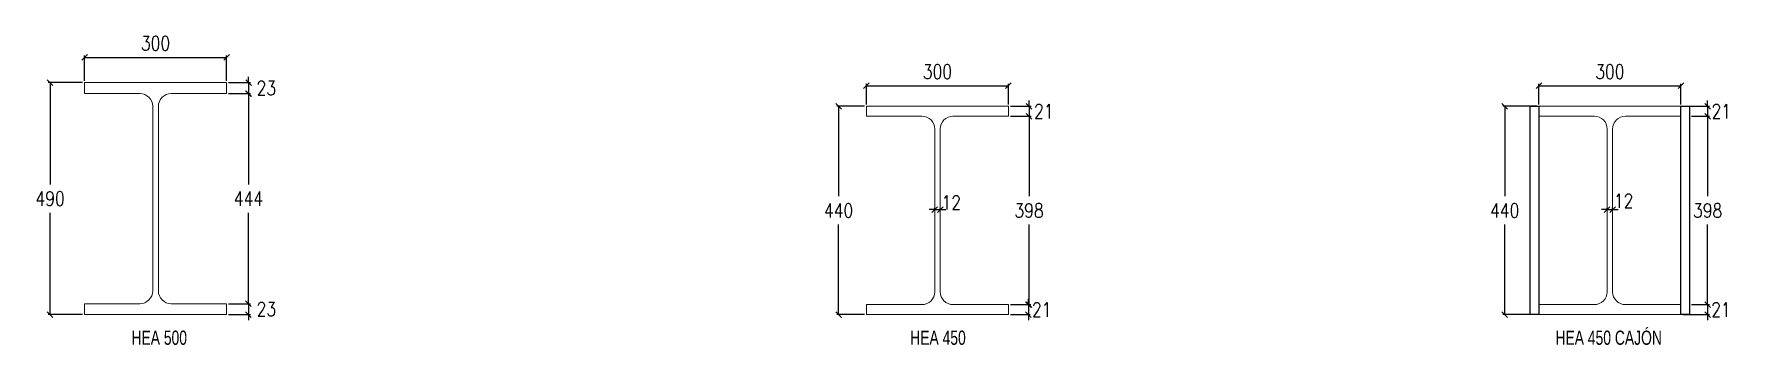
# Model space of a CAD drawing. Header units: millimetres. Extents: x -1715 to 93033, y -21962 to 25119.
# Drawn here: x 16183 to 19770, y -21962 to -21305 of the extents above; entities that cross this region are included whole.
import ezdxf
from ezdxf.enums import TextEntityAlignment as Align

# ---------------------------------------------------------------- set-up
doc = ezdxf.new("R2010")
doc.units = ezdxf.units.MM
doc.header["$LTSCALE"] = 0.4
doc.layers.add('COTAS', color=8, linetype='Continuous')
doc.layers.add('STL-OBJT', color=7, linetype='Continuous')
doc.styles.add('CNI_COTAS', font='romans.shx', dxfattribs={"width": 0.8})
doc.styles.add('VERDANA', font='arial.ttf')
doc.dimstyles.new('1.4', dxfattribs={"dimscale": 0, "dimtxt": 30, "dimasz": 12, "dimexe": 4, "dimexo": 4, "dimgap": 15, "dimtad": 1, "dimdec": 0, "dimzin": 4, "dimdsep": 46, "dimtxsty": 'CNI_COTAS', "dimblk": 'OBLIQUE', "dimcen": -0.09, "dimclrd": 256, "dimclrt": 3, "dimadec": 0, "dimazin": 0, "dimtfac": 1, "dimtdec": 0, "dimtmove": 2, "dimatfit": 0, "dimldrblk": 'DOT', "dimfxl": 0.05, "dimtolj": 1, "dimtzin": 0, "dimarcsym": 0})

# ---------------------------------------------------------------- blocks, each defined once
blk = doc.blocks.new('_Oblique')
at = {"color": 0, "linetype": 'ByBlock', "lineweight": -2}
blk.add_line((-0.5, -0.5), (0.5, 0.5), dxfattribs=at)
blk = doc.blocks.new('*D89')
at = {"layer": 'COTAS', "color": 0, "lineweight": -2, "transparency": 16777216}
for p, q in [((17937.3, -21457.5), (17878.4, -21457.5)), ((17937.3, -21897.5), (17878.4, -21897.5))]:
    blk.add_line(p, q, dxfattribs=at)
at = {"layer": 'COTAS', "lineweight": -2, "transparency": 16777216}
for p, q in [((17882.4, -21457.5), (17882.4, -21647.5)), ((17882.4, -21897.5), (17882.4, -21707.5))]:
    blk.add_line(p, q, dxfattribs=at)
at = {"layer": 'Defpoints', "color": 0, "transparency": 16777216}
for p in [(17882.4, -21457.5), (17941.3, -21457.5), (17941.3, -21897.5)]:
    blk.add_point(p, dxfattribs=at)
at = {"layer": 'COTAS', "lineweight": -2, "transparency": 16777216, "xscale": 12, "yscale": 12, "zscale": 12}
for p, rotation in [((17882.4, -21457.5), 90), ((17882.4, -21897.5), 270)]:
    blk.add_blockref('_Oblique', p, dxfattribs=dict(at, rotation=rotation))
at = {"layer": 'COTAS', "color": 3, "transparency": 16777216, "insert": (17882.4, -21677.5), "char_height": 30, "attachment_point": 5, "rotation": 0.01, "style": 'CNI_COTAS'}
blk.add_mtext('\\A1;440', dxfattribs=at)
blk = doc.blocks.new('_Dot')
at = {"color": 0, "linetype": 'ByBlock', "lineweight": -2}
blk.add_line((-0.5, 0), (-1, 0), dxfattribs=at)
at = {"color": 0, "linetype": 'ByBlock', "const_width": 0.5}
blk.add_lwpolyline([(-0.25, 0, 1), (0.25, 0, 1)], format="xyb", close=True, dxfattribs=at)
blk = doc.blocks.new('*D90')
at = {"layer": 'COTAS', "color": 0, "lineweight": -2, "transparency": 16777216}
for p, q in [((17941.3, -21453.5), (17941.3, -21410.2)), ((18241.3, -21453.5), (18241.3, -21410.2))]:
    blk.add_line(p, q, dxfattribs=at)
at = {"layer": 'COTAS', "lineweight": -2, "transparency": 16777216}
blk.add_line((17941.3, -21414.2), (18241.3, -21414.2), dxfattribs=at)
at = {"layer": 'Defpoints', "color": 0, "transparency": 16777216}
for p in [(18241.3, -21414.2), (17941.3, -21457.5), (18241.3, -21457.5)]:
    blk.add_point(p, dxfattribs=at)
at = {"layer": 'COTAS', "lineweight": -2, "transparency": 16777216, "xscale": 12, "yscale": 12, "zscale": 12, "rotation": 180}
blk.add_blockref('_Oblique', (17941.3, -21414.2), dxfattribs=at)
at = {"layer": 'COTAS', "lineweight": -2, "transparency": 16777216, "xscale": 12, "yscale": 12, "zscale": 12}
blk.add_blockref('_Oblique', (18241.3, -21414.2), dxfattribs=at)
at = {"layer": 'COTAS', "color": 3, "transparency": 16777216, "insert": (18091.3, -21384.2), "char_height": 30, "attachment_point": 5, "style": 'CNI_COTAS'}
blk.add_mtext('\\A1;300', dxfattribs=at)
blk = doc.blocks.new('*D91')
at = {"layer": 'COTAS', "lineweight": -2, "transparency": 16777216}
for p, q in [((18285, -21457.5), (18285, -21445.5)), ((18285, -21457.5), (18285, -21478.5)), ((18285, -21478.5), (18285, -21490.5))]:
    blk.add_line(p, q, dxfattribs=at)
at = {"layer": 'COTAS', "color": 0, "lineweight": -2, "transparency": 16777216}
for p, q in [((18245.3, -21478.5), (18289, -21478.5)), ((18245.6, -21457.5), (18289, -21457.5))]:
    blk.add_line(p, q, dxfattribs=at)
at = {"layer": 'Defpoints', "color": 0, "transparency": 16777216}
for p in [(18241.3, -21478.5), (18241.6, -21457.5), (18285, -21478.5)]:
    blk.add_point(p, dxfattribs=at)
at = {"layer": 'COTAS', "lineweight": -2, "transparency": 16777216, "xscale": 12, "yscale": 12, "zscale": 12}
for p, rotation in [((18285, -21457.5), 270), ((18285, -21478.5), 90)]:
    blk.add_blockref('_Oblique', p, dxfattribs=dict(at, rotation=rotation))
at = {"layer": 'COTAS', "color": 3, "transparency": 16777216, "insert": (18315.9, -21468), "char_height": 30, "attachment_point": 5, "rotation": 0.01, "style": 'CNI_COTAS'}
blk.add_mtext('\\A1;21', dxfattribs=at)
blk = doc.blocks.new('*D92')
at = {"layer": 'COTAS', "color": 0, "lineweight": -2, "transparency": 16777216}
for p, q in [((18245.3, -21478.5), (18288.7, -21478.5)), ((18245.3, -21876.5), (18288.7, -21876.5))]:
    blk.add_line(p, q, dxfattribs=at)
at = {"layer": 'COTAS', "lineweight": -2, "transparency": 16777216}
for p, q in [((18284.7, -21478.5), (18284.7, -21647.5)), ((18284.7, -21876.5), (18284.7, -21707.5))]:
    blk.add_line(p, q, dxfattribs=at)
at = {"layer": 'Defpoints', "color": 0, "transparency": 16777216}
for p in [(18241.3, -21478.5), (18241.3, -21876.5), (18284.7, -21876.5)]:
    blk.add_point(p, dxfattribs=at)
at = {"layer": 'COTAS', "lineweight": -2, "transparency": 16777216, "xscale": 12, "yscale": 12, "zscale": 12}
for p, rotation in [((18284.7, -21478.5), 90), ((18284.7, -21876.5), 270)]:
    blk.add_blockref('_Oblique', p, dxfattribs=dict(at, rotation=rotation))
at = {"layer": 'COTAS', "color": 3, "transparency": 16777216, "insert": (18284.7, -21677.5), "char_height": 30, "attachment_point": 5, "rotation": 0.01, "style": 'CNI_COTAS'}
blk.add_mtext('\\A1;398', dxfattribs=at)
blk = doc.blocks.new('*D93')
at = {"layer": 'COTAS', "color": 0, "lineweight": -2, "transparency": 16777216}
for p, q in [((18245.3, -21876.5), (18287.4, -21876.5)), ((18245.3, -21897.5), (18287.4, -21897.5))]:
    blk.add_line(p, q, dxfattribs=at)
at = {"layer": 'COTAS', "lineweight": -2, "transparency": 16777216}
for p, q in [((18283.4, -21876.5), (18283.4, -21864.5)), ((18283.4, -21876.5), (18283.4, -21897.5)), ((18283.4, -21897.5), (18283.4, -21909.5))]:
    blk.add_line(p, q, dxfattribs=at)
at = {"layer": 'Defpoints', "color": 0, "transparency": 16777216}
for p in [(18241.3, -21876.5), (18241.3, -21897.5), (18283.4, -21897.5)]:
    blk.add_point(p, dxfattribs=at)
at = {"layer": 'COTAS', "lineweight": -2, "transparency": 16777216, "xscale": 12, "yscale": 12, "zscale": 12}
for p, rotation in [((18283.4, -21876.5), 270), ((18283.4, -21897.5), 90)]:
    blk.add_blockref('_Oblique', p, dxfattribs=dict(at, rotation=rotation))
at = {"layer": 'COTAS', "color": 3, "transparency": 16777216, "insert": (18311.5, -21887), "char_height": 30, "attachment_point": 5, "rotation": 0.01, "style": 'CNI_COTAS'}
blk.add_mtext('\\A1;21', dxfattribs=at)
blk = doc.blocks.new('*D104')
at = {"layer": 'COTAS', "lineweight": -2, "transparency": 16777216}
for p, q in [((18085.6, -21675.8), (18073.6, -21675.8)), ((18085.6, -21675.8), (18097.1, -21675.8)), ((18097.1, -21675.8), (18109.1, -21675.8))]:
    blk.add_line(p, q, dxfattribs=at)
at = {"layer": 'COTAS', "color": 0, "lineweight": -2, "transparency": 16777216}
for p, q in [((18085.6, -21673.5), (18085.6, -21671.8)), ((18097.1, -21673.5), (18097.1, -21671.8))]:
    blk.add_line(p, q, dxfattribs=at)
at = {"layer": 'Defpoints', "color": 0, "transparency": 16777216}
for p in [(18085.6, -21677.5), (18097.1, -21675.8), (18097.1, -21677.5)]:
    blk.add_point(p, dxfattribs=at)
at = {"layer": 'COTAS', "lineweight": -2, "transparency": 16777216, "xscale": 12, "yscale": 12, "zscale": 12}
blk.add_blockref('_Oblique', (18085.6, -21675.8), dxfattribs=at)
at = {"layer": 'COTAS', "lineweight": -2, "transparency": 16777216, "xscale": 12, "yscale": 12, "zscale": 12, "rotation": 180}
blk.add_blockref('_Oblique', (18097.1, -21675.8), dxfattribs=at)
at = {"layer": 'COTAS', "color": 3, "transparency": 16777216, "insert": (18120.5, -21660.7), "char_height": 30, "attachment_point": 5, "style": 'CNI_COTAS'}
blk.add_mtext('\\A1;12', dxfattribs=at)
blk = doc.blocks.new('*D107')
at = {"layer": 'COTAS', "color": 0, "lineweight": -2, "transparency": 16777216}
for p, q in [((19357.7, -21457.5), (19285.6, -21457.5)), ((19357.7, -21897.5), (19285.6, -21897.5))]:
    blk.add_line(p, q, dxfattribs=at)
at = {"layer": 'COTAS', "lineweight": -2, "transparency": 16777216}
for p, q in [((19289.6, -21457.5), (19289.6, -21647.5)), ((19289.6, -21897.5), (19289.6, -21707.5))]:
    blk.add_line(p, q, dxfattribs=at)
at = {"layer": 'Defpoints', "color": 0, "transparency": 16777216}
for p in [(19289.6, -21457.5), (19361.7, -21457.5), (19361.7, -21897.5)]:
    blk.add_point(p, dxfattribs=at)
at = {"layer": 'COTAS', "lineweight": -2, "transparency": 16777216, "xscale": 12, "yscale": 12, "zscale": 12}
for p, rotation in [((19289.6, -21457.5), 90), ((19289.6, -21897.5), 270)]:
    blk.add_blockref('_Oblique', p, dxfattribs=dict(at, rotation=rotation))
at = {"layer": 'COTAS', "color": 3, "transparency": 16777216, "insert": (19289.6, -21677.5), "char_height": 30, "attachment_point": 5, "rotation": 0.01, "style": 'CNI_COTAS'}
blk.add_mtext('\\A1;440', dxfattribs=at)
blk = doc.blocks.new('*D108')
at = {"layer": 'COTAS', "color": 0, "lineweight": -2, "transparency": 16777216}
for p, q in [((19361.7, -21453.5), (19361.7, -21410.2)), ((19661.7, -21453.5), (19661.7, -21410.2))]:
    blk.add_line(p, q, dxfattribs=at)
at = {"layer": 'COTAS', "lineweight": -2, "transparency": 16777216}
blk.add_line((19361.7, -21414.2), (19661.7, -21414.2), dxfattribs=at)
at = {"layer": 'Defpoints', "color": 0, "transparency": 16777216}
for p in [(19661.7, -21414.2), (19361.7, -21457.5), (19661.7, -21457.5)]:
    blk.add_point(p, dxfattribs=at)
at = {"layer": 'COTAS', "lineweight": -2, "transparency": 16777216, "xscale": 12, "yscale": 12, "zscale": 12, "rotation": 180}
blk.add_blockref('_Oblique', (19361.7, -21414.2), dxfattribs=at)
at = {"layer": 'COTAS', "lineweight": -2, "transparency": 16777216, "xscale": 12, "yscale": 12, "zscale": 12}
blk.add_blockref('_Oblique', (19661.7, -21414.2), dxfattribs=at)
at = {"layer": 'COTAS', "color": 3, "transparency": 16777216, "insert": (19511.7, -21384.2), "char_height": 30, "attachment_point": 5, "style": 'CNI_COTAS'}
blk.add_mtext('\\A1;300', dxfattribs=at)
blk = doc.blocks.new('*D109')
at = {"layer": 'COTAS', "lineweight": -2, "transparency": 16777216}
for p, q in [((19718.3, -21457.5), (19718.3, -21445.5)), ((19718.3, -21457.5), (19718.3, -21478.5)), ((19718.3, -21478.5), (19718.3, -21490.5))]:
    blk.add_line(p, q, dxfattribs=at)
at = {"layer": 'COTAS', "color": 0, "lineweight": -2, "transparency": 16777216}
for p, q in [((19666, -21457.5), (19722.3, -21457.5)), ((19684.3, -21478.5), (19722.3, -21478.5))]:
    blk.add_line(p, q, dxfattribs=at)
at = {"layer": 'Defpoints', "color": 0, "transparency": 16777216}
for p in [(19662, -21457.5), (19680.3, -21478.5), (19718.3, -21478.5)]:
    blk.add_point(p, dxfattribs=at)
at = {"layer": 'COTAS', "lineweight": -2, "transparency": 16777216, "xscale": 12, "yscale": 12, "zscale": 12}
for p, rotation in [((19718.3, -21457.5), 270), ((19718.3, -21478.5), 90)]:
    blk.add_blockref('_Oblique', p, dxfattribs=dict(at, rotation=rotation))
at = {"layer": 'COTAS', "color": 3, "transparency": 16777216, "insert": (19747.1, -21468), "char_height": 30, "attachment_point": 5, "rotation": 0.01, "style": 'CNI_COTAS'}
blk.add_mtext('\\A1;21', dxfattribs=at)
blk = doc.blocks.new('*D110')
at = {"layer": 'COTAS', "color": 0, "lineweight": -2, "transparency": 16777216}
for p, q in [((19684.3, -21478.5), (19722.3, -21478.5)), ((19684.3, -21876.5), (19722.3, -21876.5))]:
    blk.add_line(p, q, dxfattribs=at)
at = {"layer": 'COTAS', "lineweight": -2, "transparency": 16777216}
for p, q in [((19718.3, -21478.5), (19718.3, -21647.5)), ((19718.3, -21876.5), (19718.3, -21707.5))]:
    blk.add_line(p, q, dxfattribs=at)
at = {"layer": 'Defpoints', "color": 0, "transparency": 16777216}
for p in [(19680.3, -21478.5), (19680.3, -21876.5), (19718.3, -21876.5)]:
    blk.add_point(p, dxfattribs=at)
at = {"layer": 'COTAS', "lineweight": -2, "transparency": 16777216, "xscale": 12, "yscale": 12, "zscale": 12}
for p, rotation in [((19718.3, -21478.5), 90), ((19718.3, -21876.5), 270)]:
    blk.add_blockref('_Oblique', p, dxfattribs=dict(at, rotation=rotation))
at = {"layer": 'COTAS', "color": 3, "transparency": 16777216, "insert": (19718.3, -21677.5), "char_height": 30, "attachment_point": 5, "rotation": 0.01, "style": 'CNI_COTAS'}
blk.add_mtext('\\A1;398', dxfattribs=at)
blk = doc.blocks.new('*D111')
at = {"layer": 'COTAS', "color": 0, "lineweight": -2, "transparency": 16777216}
for p, q in [((19684.3, -21876.5), (19722.3, -21876.5)), ((19665.7, -21897.5), (19722.3, -21897.5))]:
    blk.add_line(p, q, dxfattribs=at)
at = {"layer": 'COTAS', "lineweight": -2, "transparency": 16777216}
for p, q in [((19718.3, -21876.5), (19718.3, -21864.5)), ((19718.3, -21876.5), (19718.3, -21897.5)), ((19718.3, -21897.5), (19718.3, -21909.5))]:
    blk.add_line(p, q, dxfattribs=at)
at = {"layer": 'Defpoints', "color": 0, "transparency": 16777216}
for p in [(19680.3, -21876.5), (19661.7, -21897.5), (19718.3, -21897.5)]:
    blk.add_point(p, dxfattribs=at)
at = {"layer": 'COTAS', "lineweight": -2, "transparency": 16777216, "xscale": 12, "yscale": 12, "zscale": 12}
for p, rotation in [((19718.3, -21876.5), 270), ((19718.3, -21897.5), 90)]:
    blk.add_blockref('_Oblique', p, dxfattribs=dict(at, rotation=rotation))
at = {"layer": 'COTAS', "color": 3, "transparency": 16777216, "insert": (19746.4, -21887), "char_height": 30, "attachment_point": 5, "rotation": 0.01, "style": 'CNI_COTAS'}
blk.add_mtext('\\A1;21', dxfattribs=at)
blk = doc.blocks.new('*D112')
at = {"layer": 'COTAS', "lineweight": -2, "transparency": 16777216}
for p, q in [((19506, -21675.8), (19494, -21675.8)), ((19506, -21675.8), (19517.5, -21675.8)), ((19517.5, -21675.8), (19529.5, -21675.8))]:
    blk.add_line(p, q, dxfattribs=at)
at = {"layer": 'COTAS', "color": 0, "lineweight": -2, "transparency": 16777216}
for p, q in [((19506, -21673.5), (19506, -21671.8)), ((19517.5, -21673.5), (19517.5, -21671.8))]:
    blk.add_line(p, q, dxfattribs=at)
at = {"layer": 'Defpoints', "color": 0, "transparency": 16777216}
for p in [(19506, -21677.5), (19517.5, -21675.8), (19517.5, -21677.5)]:
    blk.add_point(p, dxfattribs=at)
at = {"layer": 'COTAS', "lineweight": -2, "transparency": 16777216, "xscale": 12, "yscale": 12, "zscale": 12}
blk.add_blockref('_Oblique', (19506, -21675.8), dxfattribs=at)
at = {"layer": 'COTAS', "lineweight": -2, "transparency": 16777216, "xscale": 12, "yscale": 12, "zscale": 12, "rotation": 180}
blk.add_blockref('_Oblique', (19517.5, -21675.8), dxfattribs=at)
at = {"layer": 'COTAS', "color": 3, "transparency": 16777216, "insert": (19540.8, -21657.1), "char_height": 30, "attachment_point": 5, "style": 'CNI_COTAS'}
blk.add_mtext('\\A1;12', dxfattribs=at)
blk = doc.blocks.new('*D115')
at = {"layer": 'COTAS', "color": 0, "lineweight": -2, "transparency": 16777216}
for p, q in [((16285.5, -21407.5), (16212.8, -21407.5)), ((16285.5, -21897.5), (16212.8, -21897.5))]:
    blk.add_line(p, q, dxfattribs=at)
at = {"layer": 'COTAS', "lineweight": -2, "transparency": 16777216}
for p, q in [((16216.8, -21407.5), (16216.8, -21622.5)), ((16216.8, -21897.5), (16216.8, -21682.5))]:
    blk.add_line(p, q, dxfattribs=at)
at = {"layer": 'Defpoints', "color": 0, "transparency": 16777216}
for p in [(16216.8, -21407.5), (16289.5, -21407.5), (16289.5, -21897.5)]:
    blk.add_point(p, dxfattribs=at)
at = {"layer": 'COTAS', "lineweight": -2, "transparency": 16777216, "xscale": 12, "yscale": 12, "zscale": 12}
for p, rotation in [((16216.8, -21407.5), 90), ((16216.8, -21897.5), 270)]:
    blk.add_blockref('_Oblique', p, dxfattribs=dict(at, rotation=rotation))
at = {"layer": 'COTAS', "color": 3, "transparency": 16777216, "insert": (16216.8, -21652.5), "char_height": 30, "attachment_point": 5, "rotation": 0.01, "style": 'CNI_COTAS'}
blk.add_mtext('\\A1;490', dxfattribs=at)
blk = doc.blocks.new('*D116')
at = {"layer": 'COTAS', "color": 0, "lineweight": -2, "transparency": 16777216}
for p, q in [((16289.5, -21403.5), (16289.5, -21350.3)), ((16589.5, -21403.5), (16589.5, -21350.3))]:
    blk.add_line(p, q, dxfattribs=at)
at = {"layer": 'COTAS', "lineweight": -2, "transparency": 16777216}
blk.add_line((16289.5, -21354.3), (16589.5, -21354.3), dxfattribs=at)
at = {"layer": 'Defpoints', "color": 0, "transparency": 16777216}
for p in [(16589.5, -21354.3), (16289.5, -21407.5), (16589.5, -21407.5)]:
    blk.add_point(p, dxfattribs=at)
at = {"layer": 'COTAS', "lineweight": -2, "transparency": 16777216, "xscale": 12, "yscale": 12, "zscale": 12, "rotation": 180}
blk.add_blockref('_Oblique', (16289.5, -21354.3), dxfattribs=at)
at = {"layer": 'COTAS', "lineweight": -2, "transparency": 16777216, "xscale": 12, "yscale": 12, "zscale": 12}
blk.add_blockref('_Oblique', (16589.5, -21354.3), dxfattribs=at)
at = {"layer": 'COTAS', "color": 3, "transparency": 16777216, "insert": (16439.5, -21324.3), "char_height": 30, "attachment_point": 5, "style": 'CNI_COTAS'}
blk.add_mtext('\\A1;300', dxfattribs=at)
blk = doc.blocks.new('*D117')
at = {"layer": 'COTAS', "color": 0, "lineweight": -2, "transparency": 16777216}
for p, q in [((16593.5, -21407.5), (16640.1, -21407.5)), ((16593.5, -21430.5), (16640.1, -21430.5))]:
    blk.add_line(p, q, dxfattribs=at)
at = {"layer": 'COTAS', "lineweight": -2, "transparency": 16777216}
for p, q in [((16636.1, -21407.5), (16636.1, -21395.5)), ((16636.1, -21407.5), (16636.1, -21430.5)), ((16636.1, -21430.5), (16636.1, -21442.5))]:
    blk.add_line(p, q, dxfattribs=at)
at = {"layer": 'Defpoints', "color": 0, "transparency": 16777216}
for p in [(16589.5, -21407.5), (16589.5, -21430.5), (16636.1, -21430.5)]:
    blk.add_point(p, dxfattribs=at)
at = {"layer": 'COTAS', "lineweight": -2, "transparency": 16777216, "xscale": 12, "yscale": 12, "zscale": 12}
for p, rotation in [((16636.1, -21407.5), 270), ((16636.1, -21430.5), 90)]:
    blk.add_blockref('_Oblique', p, dxfattribs=dict(at, rotation=rotation))
at = {"layer": 'COTAS', "color": 3, "transparency": 16777216, "insert": (16673.5, -21419), "char_height": 30, "attachment_point": 5, "rotation": 0.01, "style": 'CNI_COTAS'}
blk.add_mtext('\\A1;23', dxfattribs=at)
blk = doc.blocks.new('*D118')
at = {"layer": 'COTAS', "color": 0, "lineweight": -2, "transparency": 16777216}
for p, q in [((16593.5, -21430.5), (16639.8, -21430.5)), ((16593.5, -21874.5), (16639.8, -21874.5))]:
    blk.add_line(p, q, dxfattribs=at)
at = {"layer": 'COTAS', "lineweight": -2, "transparency": 16777216}
for p, q in [((16635.8, -21430.5), (16635.8, -21622.5)), ((16635.8, -21874.5), (16635.8, -21682.5))]:
    blk.add_line(p, q, dxfattribs=at)
at = {"layer": 'Defpoints', "color": 0, "transparency": 16777216}
for p in [(16589.5, -21430.5), (16589.5, -21874.5), (16635.8, -21874.5)]:
    blk.add_point(p, dxfattribs=at)
at = {"layer": 'COTAS', "lineweight": -2, "transparency": 16777216, "xscale": 12, "yscale": 12, "zscale": 12}
for p, rotation in [((16635.8, -21430.5), 90), ((16635.8, -21874.5), 270)]:
    blk.add_blockref('_Oblique', p, dxfattribs=dict(at, rotation=rotation))
at = {"layer": 'COTAS', "color": 3, "transparency": 16777216, "insert": (16635.8, -21652.5), "char_height": 30, "attachment_point": 5, "rotation": 0.01, "style": 'CNI_COTAS'}
blk.add_mtext('\\A1;444', dxfattribs=at)
blk = doc.blocks.new('*D119')
at = {"layer": 'COTAS', "color": 0, "lineweight": -2, "transparency": 16777216}
for p, q in [((16593.5, -21874.5), (16639.8, -21874.5)), ((16593.5, -21897.5), (16639.8, -21897.5))]:
    blk.add_line(p, q, dxfattribs=at)
at = {"layer": 'COTAS', "lineweight": -2, "transparency": 16777216}
for p, q in [((16635.8, -21874.5), (16635.8, -21862.5)), ((16635.8, -21874.5), (16635.8, -21897.5)), ((16635.8, -21897.5), (16635.8, -21909.5))]:
    blk.add_line(p, q, dxfattribs=at)
at = {"layer": 'Defpoints', "color": 0, "transparency": 16777216}
for p in [(16589.5, -21874.5), (16589.5, -21897.5), (16635.8, -21897.5)]:
    blk.add_point(p, dxfattribs=at)
at = {"layer": 'COTAS', "lineweight": -2, "transparency": 16777216, "xscale": 12, "yscale": 12, "zscale": 12}
for p, rotation in [((16635.8, -21874.5), 270), ((16635.8, -21897.5), 90)]:
    blk.add_blockref('_Oblique', p, dxfattribs=dict(at, rotation=rotation))
at = {"layer": 'COTAS', "color": 3, "transparency": 16777216, "insert": (16673.7, -21886), "char_height": 30, "attachment_point": 5, "rotation": 0.01, "style": 'CNI_COTAS'}
blk.add_mtext('\\A1;23', dxfattribs=at)

msp = doc.modelspace()

# ---------------------------------------------------------------- linework, layer by layer
at = {"layer": 'COTAS'}
for points in [[(19361.7, -21897.5), (19343.1, -21897.5), (19343.1, -21457.5), (19361.7, -21457.5)], [(19680.3, -21897.5), (19661.7, -21897.5), (19661.7, -21457.5), (19680.3, -21457.5)]]:
    msp.add_lwpolyline(points, close=True, dxfattribs=at)
at = {"layer": 'STL-OBJT', "lineweight": 5}
for points in [[(16406.5, -21874.5), (16289.5, -21874.5), (16289.5, -21897.5), (16589.5, -21897.5), (16589.5, -21874.5), (16472.5, -21874.5, -0.414214), (16445.5, -21847.5), (16445.5, -21457.5, -0.414214), (16472.5, -21430.5), (16589.5, -21430.5), (16589.5, -21407.5), (16289.5, -21407.5), (16289.5, -21430.5), (16406.5, -21430.5, -0.414214), (16433.5, -21457.5), (16433.5, -21847.5, -0.414214)], [(18124.1, -21478.5, 0.414214), (18097.1, -21505.5), (18097.1, -21849.5, 0.414214), (18124.1, -21876.5), (18241.3, -21876.5), (18241.3, -21897.5), (17941.3, -21897.5), (17941.3, -21876.5), (18058.6, -21876.5, 0.414214), (18085.6, -21849.5), (18085.6, -21505.5, 0.414214), (18058.6, -21478.5), (17941.3, -21478.5), (17941.3, -21457.5), (18241.3, -21457.5), (18241.3, -21478.5)], [(19544.5, -21478.5, 0.414214), (19517.5, -21505.5), (19517.5, -21849.5, 0.414214), (19544.5, -21876.5), (19661.7, -21876.5), (19661.7, -21897.5), (19361.7, -21897.5), (19361.7, -21876.5), (19479, -21876.5, 0.414214), (19506, -21849.5), (19506, -21505.5, 0.414214), (19479, -21478.5), (19361.7, -21478.5), (19361.7, -21457.5), (19661.7, -21457.5), (19661.7, -21478.5)]]:
    msp.add_lwpolyline(points, format="xyb", close=True, dxfattribs=at)

# ---------------------------------------------------------------- texts
at = {"color": 96, "style": 'VERDANA', "width": 0.7}
for s, p in [('HEA 500', (16447.3, -21946.4)), ('HEA 450', (18092.4, -21946.4)), ('HEA 450 CAJÓN', (19509.2, -21946.4))]:
    msp.add_text(s, height=30, dxfattribs=at).set_placement(p, align=Align.MIDDLE_CENTER)

# ---------------------------------------------------------------- dimensions: what is measured, and where the dimension line sits
at = {"layer": 'COTAS'}
for base, p1, p2, picture, middle in [((16589.5, -21354.3), (16289.5, -21407.5), (16589.5, -21407.5), '*D116', (16439.5, -21324.3)), ((18241.3, -21414.2), (17941.3, -21457.5), (18241.3, -21457.5), '*D90', (18091.3, -21384.2)), ((19661.7, -21414.2), (19361.7, -21457.5), (19661.7, -21457.5), '*D108', (19511.7, -21384.2))]:
    dim = msp.add_linear_dim(base=base, p1=p1, p2=p2, dimstyle='1.4', override={"dimscale": 1}, dxfattribs=at)
    dim.commit()
    dim.dimension.update_dxf_attribs({"geometry": picture, "text_midpoint": middle})
for base, p1, p2, picture, middle in [((16216.8, -21407.5), (16289.5, -21897.5), (16289.5, -21407.5), '*D115', (16216.8, -21652.5)), ((16635.8, -21874.5), (16589.5, -21430.5), (16589.5, -21874.5), '*D118', (16635.8, -21652.5)), ((17882.4, -21457.5), (17941.3, -21897.5), (17941.3, -21457.5), '*D89', (17882.4, -21677.5)), ((18284.7, -21876.5), (18241.3, -21478.5), (18241.3, -21876.5), '*D92', (18284.7, -21677.5)), ((19289.6, -21457.5), (19361.7, -21897.5), (19361.7, -21457.5), '*D107', (19289.6, -21677.5)), ((19718.3, -21876.5), (19680.3, -21478.5), (19680.3, -21876.5), '*D110', (19718.3, -21677.5))]:
    dim = msp.add_linear_dim(base=base, p1=p1, p2=p2, angle=90, dimstyle='1.4', override={"dimscale": 1}, dxfattribs=at)
    dim.commit()
    dim.dimension.update_dxf_attribs({"geometry": picture, "text_midpoint": middle, "text_rotation": 0.01})
for base, p1, p2, picture, middle in [((16636.1, -21430.5), (16589.5, -21407.5), (16589.5, -21430.5), '*D117', (16673.5, -21419)), ((18285, -21478.5), (18241.6, -21457.5), (18241.3, -21478.5), '*D91', (18315.9, -21468)), ((19718.3, -21478.5), (19662, -21457.5), (19680.3, -21478.5), '*D109', (19747.1, -21468)), ((16635.8, -21897.5), (16589.5, -21874.5), (16589.5, -21897.5), '*D119', (16673.7, -21886)), ((18283.4, -21897.5), (18241.3, -21876.5), (18241.3, -21897.5), '*D93', (18311.5, -21887)), ((19718.3, -21897.5), (19680.3, -21876.5), (19661.7, -21897.5), '*D111', (19746.4, -21887))]:
    dim = msp.add_linear_dim(base=base, p1=p1, p2=p2, angle=90, dimstyle='1.4', override={"dimscale": 1}, dxfattribs=at)
    dim.commit()
    dim.dimension.update_dxf_attribs({"geometry": picture, "text_midpoint": middle, "dimtype": 160, "text_rotation": 0.01})
for base, p1, p2, picture, middle in [((18097.0994644, -21675.8190943), (18085.5994644, -21677.529047), (18097.0994644, -21677.529047), '*D104', (18120.462631, -21660.6633658)), ((19517.4734741, -21675.8190943), (19505.9734741, -21677.529047), (19517.4734741, -21677.529047), '*D112', (19540.8366408, -21657.1061492))]:
    dim = msp.add_linear_dim(base=base, p1=p1, p2=p2, dimstyle='1.4', override={"dimscale": 1}, dxfattribs=at)
    dim.commit()
    dim.dimension.update_dxf_attribs({"geometry": picture, "text_midpoint": middle, "dimtype": 160})

doc.saveas('drawing.dxf')
